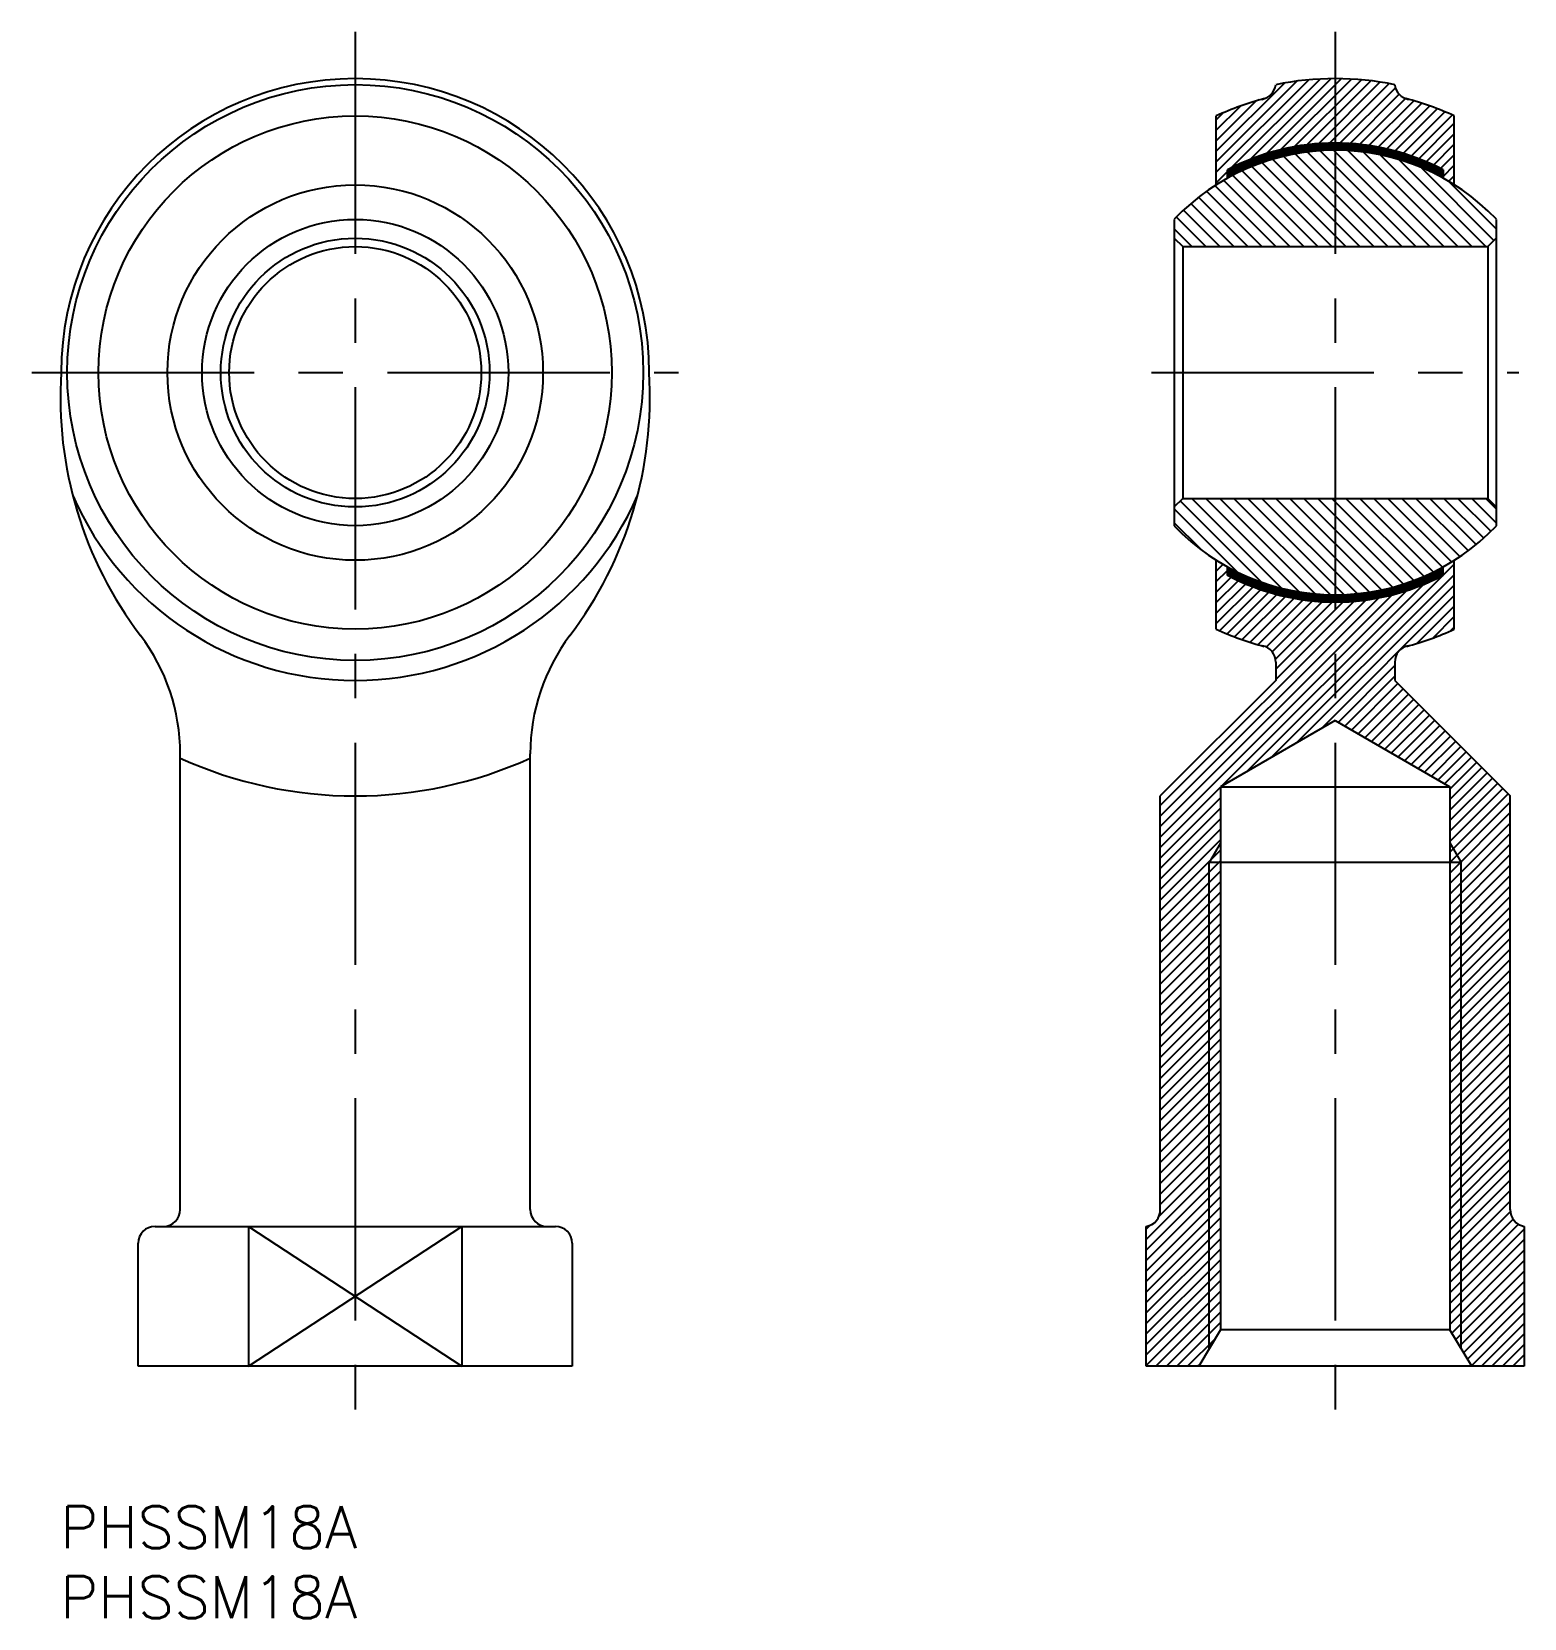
# Model space of a CAD drawing. Extents: x -2 to 105, y -8 to 105.
import ezdxf

# ---------------------------------------------------------------- set-up
doc = ezdxf.new("R2010")
doc.units = 0
doc.header["$LTSCALE"] = 0.5
doc.linetypes.add('CENTER', pattern=[50.8, 31.75, -6.35, 6.35, -6.35])
for name, color, linetype in [('MSM_CENTER', 1, 'CENTER'), ('MSM_CONTINUOUS', 7, 'CONTINUOUS'), ('MSM_NARROW', 5, 'CONTINUOUS'), ('MSM_PART_NUMBER', 7, 'CONTINUOUS')]:
    doc.layers.add(name, color=color, linetype=linetype)
doc.styles.get("Standard").update_dxf_attribs({"font": 'txt.shx', "height": 3, "bigfont": 'bigfont.shx'})

msp = doc.modelspace()

# ---------------------------------------------------------------- linework, layer by layer
at = {"layer": 'MSM_CENTER'}
for p, q in [((21.06, 105.35), (21.06, 6.65)), ((91.06, 105.35), (91.06, 6.65)), ((-2.04, 81), (44.16, 81)), ((77.93, 81), (104.18, 81))]:
    msp.add_line(p, q, dxfattribs=at)
at = {"layer": 'MSM_CONTINUOUS'}
for p, q in [((85.61, 100.5), (85.62, 100.5)), ((82.56, 94.41), (82.56, 99.33)), ((99.56, 94.41), (99.56, 99.33)), ((83.36, 95.48), (83.36, 94.88)), ((98.76, 95.48), (98.76, 94.88)), ((79.56, 91.94), (79.56, 70.06)), ((102.56, 91.94), (102.56, 70.06)), ((79.56, 90.6), (80.16, 90)), ((80.16, 90), (101.96, 90)), ((80.16, 90), (80.16, 72)), ((102.56, 90.6), (101.96, 90)), ((101.96, 90), (101.96, 72)), ((79.56, 71.4), (80.16, 72)), ((80.16, 72), (101.96, 72)), ((102.56, 71.4), (101.96, 72)), ((82.56, 62.67), (82.56, 67.59)), ((83.36, 66.52), (83.36, 67.12)), ((98.76, 66.52), (98.76, 67.12)), ((99.56, 62.67), (99.56, 67.59)), ((86.81, 60.3), (86.81, 59)), ((95.31, 60.3), (95.31, 59)), ((86.81, 59), (78.56, 50.75)), ((95.31, 59), (103.56, 50.75)), ((91.06, 56.13), (82.87, 51.4)), ((91.06, 56.13), (99.24, 51.4)), ((8.56, 21.2), (8.56, 53.76)), ((33.56, 21.2), (33.56, 53.76)), ((82.87, 51.4), (99.24, 51.4)), ((82.87, 51.4), (82.87, 12.6)), ((99.24, 51.4), (99.24, 12.6)), ((78.56, 21.17), (78.56, 50.75)), ((103.56, 21.17), (103.56, 50.75)), ((100.06, 46), (82.06, 46)), ((6.76, 20), (7.36, 20)), ((7.36, 20), (35.36, 20)), ((13.44, 20), (13.44, 10)), ((28.67, 20), (28.67, 10)), ((77.56, 10), (77.56, 20)), ((104.56, 20), (104.56, 10)), ((5.56, 10), (5.56, 18.8)), ((36.56, 18.8), (36.56, 10)), ((82.87, 12.6), (81.31, 10)), ((99.24, 12.6), (82.87, 12.6)), ((100.81, 10), (99.24, 12.6)), ((36.56, 10), (5.56, 10)), ((104.56, 10), (77.56, 10))]:
    msp.add_line(p, q, dxfattribs=at)
for radius in [20.57, 18.33, 13.41, 10.94, 9.6, 9]:
    msp.add_circle((21.06, 81), radius, dxfattribs=at)
for centre, radius, start, end in [((21.06, 81), 21, 0, 180), ((85.61, 101.7), 1.2, 280.193, 353.563), ((91.06, 81), 21, 78.3238, 101.6762), ((96.5, 101.7), 1.2, 186.437, 259.807), ((91.06, 81), 20.21, 104.4616, 114.8748), ((91.06, 81), 20.21, 65.1252, 75.5384), ((91.06, 81), 15.88, 43.5803, 136.4197), ((91.06, 81), 16.4, 61.9974, 118.0026), ((28.18, 79.22), 28.18, 176.3867, 217.1408), ((13.93, 79.22), 28.18, 322.8592, 3.6133), ((21.06, 81), 22, 203.5265, 336.4735), ((91.06, 81), 15.88, 223.5803, 316.4197), ((91.06, 81), 16.4, 241.9974, 298.0026), ((91.06, 81), 20.21, 245.1252, 255.4422), ((91.06, 81), 20.21, 284.5578, 294.8748), ((-5.44, 53.76), 14, 0, 37.1408), ((47.56, 53.76), 14, 142.8592, 180), ((85.61, 60.3), 1.2, 0, 78.4934), ((96.51, 60.3), 1.2, 101.5066, 180), ((21.06, 81), 30.25, 245.5925, 294.4075), ((7.36, 21.2), 1.2, 270, 0), ((34.76, 21.2), 1.2, 180, 270), ((77.36, 21.18), 1.2, 279.5884, 0.8005), ((104.76, 21.18), 1.2, 179.1995, 260.4116), ((6.76, 18.8), 1.2, 90, 180), ((35.36, 18.8), 1.2, 0, 90)]:
    msp.add_arc(centre, radius, start, end, dxfattribs=at)
at = {"layer": 'MSM_NARROW'}
for p, q in [((82.56, 95.31), (89.16, 101.91)), ((82.56, 96.06), (88.31, 101.81)), ((82.56, 96.81), (87.43, 101.68)), ((83.6, 95.6), (89.97, 101.97)), ((84.98, 96.23), (90.74, 101.99)), ((86.15, 96.65), (91.5, 102)), ((87.18, 96.93), (92.22, 101.97)), ((88.14, 97.14), (92.92, 101.92)), ((89.02, 97.27), (93.6, 101.85)), ((89.85, 97.35), (94.25, 101.75)), ((90.64, 97.39), (94.9, 101.65)), ((91.39, 97.39), (95.35, 101.35)), ((82.56, 97.56), (85.39, 100.39)), ((82.56, 98.31), (84.29, 100.04)), ((92.11, 97.36), (95.63, 100.88)), ((92.8, 97.3), (96.08, 100.58)), ((93.46, 97.21), (96.66, 100.41)), ((94.11, 97.11), (97.24, 100.24)), ((94.73, 96.98), (97.8, 100.05)), ((95.33, 96.83), (98.34, 99.84)), ((82.56, 99.06), (83.05, 99.55)), ((95.91, 96.66), (98.88, 99.63)), ((96.47, 96.47), (99.4, 99.4)), ((97.02, 96.27), (99.56, 98.81)), ((97.55, 96.05), (99.56, 98.06)), ((85.38, 95.82), (85.38, 96.38)), ((85.49, 95.86), (85.49, 96.42)), ((85.6, 95.9), (85.6, 96.46)), ((85.7, 95.94), (85.7, 96.49)), ((85.81, 95.97), (85.81, 96.53)), ((85.91, 96.01), (85.91, 96.57)), ((86.02, 96.05), (86.02, 96.6)), ((86.13, 96.09), (86.13, 96.64)), ((86.23, 96.12), (86.23, 96.67)), ((86.34, 96.15), (86.34, 96.7)), ((86.44, 96.18), (86.44, 96.73)), ((86.55, 96.21), (86.55, 96.76)), ((86.66, 96.24), (86.66, 96.79)), ((86.76, 96.28), (86.76, 96.82)), ((86.87, 96.31), (86.87, 96.85)), ((86.97, 96.34), (86.97, 96.88)), ((87.08, 96.37), (87.08, 96.91)), ((87.19, 96.39), (87.19, 96.93)), ((87.29, 96.42), (87.29, 96.96)), ((93.82, 90), (87.38, 96.44)), ((87.4, 96.44), (87.4, 96.98)), ((87.5, 96.46), (87.5, 97)), ((87.61, 96.49), (87.61, 97.03)), ((87.72, 96.51), (87.72, 97.05)), ((87.82, 96.54), (87.82, 97.07)), ((87.93, 96.56), (87.93, 97.1)), ((88.03, 96.58), (88.03, 97.12)), ((88.14, 96.6), (88.14, 97.14)), ((94.82, 90), (88.2, 96.62)), ((88.25, 96.62), (88.25, 97.15)), ((88.35, 96.64), (88.35, 97.17)), ((88.46, 96.65), (88.46, 97.19)), ((88.57, 96.67), (88.57, 97.2)), ((88.67, 96.69), (88.67, 97.22)), ((88.78, 96.7), (88.78, 97.23)), ((88.88, 96.72), (88.88, 97.25)), ((88.99, 96.74), (88.99, 97.27)), ((95.82, 90), (89.07, 96.75)), ((89.1, 96.75), (89.1, 97.28)), ((89.2, 96.76), (89.2, 97.29)), ((89.31, 96.77), (89.31, 97.3)), ((89.41, 96.78), (89.41, 97.31)), ((89.52, 96.79), (89.52, 97.32)), ((89.63, 96.8), (89.63, 97.33)), ((89.73, 96.81), (89.73, 97.34)), ((89.84, 96.82), (89.84, 97.35)), ((89.94, 96.83), (89.94, 97.36)), ((96.82, 90), (89.98, 96.84)), ((90.05, 96.84), (90.05, 97.37)), ((90.16, 96.85), (90.16, 97.37)), ((90.26, 96.85), (90.26, 97.38)), ((90.37, 96.85), (90.37, 97.38)), ((90.47, 96.86), (90.47, 97.38)), ((90.58, 96.86), (90.58, 97.39)), ((90.69, 96.86), (90.69, 97.39)), ((90.79, 96.87), (90.79, 97.39)), ((90.9, 96.87), (90.9, 97.4)), ((97.82, 90), (90.95, 96.87)), ((91, 96.87), (91, 97.4)), ((91.11, 96.87), (91.11, 97.4)), ((91.22, 96.87), (91.22, 97.4)), ((91.32, 96.87), (91.32, 97.39)), ((91.43, 96.86), (91.43, 97.39)), ((91.53, 96.86), (91.53, 97.39)), ((91.64, 96.86), (91.64, 97.38)), ((91.75, 96.85), (91.75, 97.38)), ((91.85, 96.85), (91.85, 97.38)), ((91.96, 96.85), (91.96, 97.37)), ((98.82, 90), (91.98, 96.85)), ((92.07, 96.84), (92.07, 97.37)), ((92.17, 96.83), (92.17, 97.36)), ((92.28, 96.82), (92.28, 97.35)), ((92.38, 96.81), (92.38, 97.34)), ((92.49, 96.8), (92.49, 97.33)), ((92.6, 96.79), (92.6, 97.32)), ((92.7, 96.78), (92.7, 97.31)), ((92.81, 96.77), (92.81, 97.3)), ((92.91, 96.76), (92.91, 97.29)), ((93.02, 96.75), (93.02, 97.28)), ((99.82, 90), (93.08, 96.74)), ((93.13, 96.74), (93.13, 97.27)), ((93.23, 96.72), (93.23, 97.25)), ((93.34, 96.7), (93.34, 97.23)), ((93.44, 96.69), (93.44, 97.22)), ((93.55, 96.67), (93.55, 97.2)), ((93.66, 96.65), (93.66, 97.19)), ((93.76, 96.64), (93.76, 97.17)), ((93.87, 96.62), (93.87, 97.15)), ((93.97, 96.6), (93.97, 97.14)), ((94.08, 96.58), (94.08, 97.12)), ((94.19, 96.56), (94.19, 97.09)), ((94.29, 96.54), (94.29, 97.07)), ((100.82, 90), (94.29, 96.54)), ((94.4, 96.51), (94.4, 97.05)), ((94.5, 96.49), (94.5, 97.03)), ((94.61, 96.46), (94.61, 97)), ((94.72, 96.44), (94.72, 96.98)), ((94.82, 96.42), (94.82, 96.96)), ((94.93, 96.39), (94.93, 96.93)), ((95.04, 96.37), (95.04, 96.91)), ((95.14, 96.34), (95.14, 96.88)), ((95.25, 96.31), (95.25, 96.85)), ((95.35, 96.27), (95.35, 96.82)), ((95.46, 96.24), (95.46, 96.79)), ((95.57, 96.21), (95.57, 96.76)), ((95.67, 96.18), (95.67, 96.73)), ((95.78, 96.15), (95.78, 96.7)), ((95.88, 96.12), (95.88, 96.67)), ((95.99, 96.09), (95.99, 96.64)), ((96.1, 96.05), (96.1, 96.6)), ((96.2, 96.01), (96.2, 96.57)), ((96.31, 95.97), (96.31, 96.53)), ((96.41, 95.94), (96.41, 96.49)), ((96.52, 95.9), (96.52, 96.46)), ((96.63, 95.86), (96.63, 96.42)), ((96.73, 95.82), (96.73, 96.38)), ((98.07, 95.82), (99.56, 97.31)), ((98.57, 95.57), (99.56, 96.56)), ((82.56, 94.56), (83.36, 95.36)), ((83.37, 94.89), (83.37, 95.49)), ((83.47, 94.94), (83.47, 95.54)), ((83.58, 95), (83.58, 95.59)), ((83.69, 95.05), (83.69, 95.64)), ((83.79, 95.11), (83.79, 95.7)), ((83.9, 95.16), (83.9, 95.75)), ((84, 95.22), (84, 95.8)), ((84.11, 95.27), (84.11, 95.85)), ((84.22, 95.32), (84.22, 95.9)), ((84.32, 95.37), (84.32, 95.95)), ((89.82, 90), (84.41, 95.41)), ((84.43, 95.42), (84.43, 96)), ((84.53, 95.47), (84.53, 96.04)), ((84.64, 95.51), (84.64, 96.09)), ((84.75, 95.56), (84.75, 96.13)), ((84.85, 95.61), (84.85, 96.17)), ((84.96, 95.65), (84.96, 96.22)), ((85.06, 95.7), (85.06, 96.26)), ((90.82, 90), (85.11, 95.71)), ((85.17, 95.74), (85.17, 96.31)), ((85.28, 95.78), (85.28, 96.35)), ((91.82, 90), (85.83, 95.99)), ((92.82, 90), (86.59, 96.23)), ((101.82, 90), (95.63, 96.2)), ((96.84, 95.78), (96.84, 96.34)), ((96.94, 95.74), (96.94, 96.31)), ((97.05, 95.7), (97.05, 96.26)), ((97.16, 95.65), (97.16, 96.22)), ((102.39, 90.43), (97.19, 95.64)), ((97.26, 95.6), (97.26, 96.17)), ((97.37, 95.56), (97.37, 96.13)), ((97.47, 95.51), (97.47, 96.08)), ((97.58, 95.46), (97.58, 96.04)), ((97.69, 95.42), (97.69, 95.99)), ((97.79, 95.37), (97.79, 95.95)), ((97.9, 95.32), (97.9, 95.9)), ((98, 95.27), (98, 95.85)), ((98.11, 95.21), (98.11, 95.8)), ((98.22, 95.16), (98.22, 95.75)), ((98.32, 95.11), (98.32, 95.69)), ((98.43, 95.05), (98.43, 95.64)), ((98.54, 95), (98.54, 95.59)), ((98.64, 94.94), (98.64, 95.54)), ((98.75, 94.89), (98.75, 95.48)), ((98.76, 95.01), (99.56, 95.81)), ((86.82, 90), (82.47, 94.35)), ((87.82, 90), (83.1, 94.73)), ((88.82, 90), (83.74, 95.08)), ((99.15, 94.65), (99.56, 95.06)), ((102.56, 91.27), (99.21, 94.61)), ((83.82, 90), (80.75, 93.07)), ((84.82, 90), (81.3, 93.52)), ((85.82, 90), (81.87, 93.95)), ((81.82, 90), (79.72, 92.1)), ((82.82, 90), (80.22, 92.6)), ((80.82, 90), (79.56, 91.27)), ((85.79, 66.03), (79.99, 71.83)), ((87.22, 65.6), (80.82, 72)), ((88.48, 65.34), (81.82, 72)), ((89.62, 65.2), (82.82, 72)), ((90.69, 65.14), (83.82, 72)), ((91.68, 65.14), (84.82, 72)), ((92.61, 65.21), (85.82, 72)), ((93.5, 65.32), (86.82, 72)), ((94.35, 65.48), (87.82, 72)), ((95.15, 65.67), (88.82, 72)), ((95.93, 65.89), (89.82, 72)), ((96.67, 66.15), (90.82, 72)), ((97.38, 66.45), (91.82, 72)), ((98.06, 66.76), (92.82, 72)), ((98.72, 67.1), (93.82, 72)), ((99.35, 67.47), (94.82, 72)), ((99.96, 67.86), (95.82, 72)), ((100.54, 68.28), (96.82, 72)), ((101.11, 68.71), (97.82, 72)), ((101.64, 69.18), (98.82, 72)), ((102.16, 69.66), (99.82, 72)), ((102.56, 70.27), (100.82, 72)), ((102.56, 71.27), (101.82, 72)), ((84.07, 66.75), (79.56, 71.27)), ((81.45, 68.37), (79.56, 70.27)), ((82.56, 67.56), (82.58, 67.58)), ((82.56, 66.81), (83.05, 67.3)), ((83.37, 66.51), (83.37, 67.11)), ((83.47, 66.46), (83.47, 67.06)), ((83.58, 66.41), (83.58, 67)), ((83.69, 66.36), (83.69, 66.95)), ((83.79, 66.3), (83.79, 66.89)), ((84.72, 52.47), (99.56, 67.31)), ((98.32, 66.31), (98.32, 66.89)), ((98.43, 66.36), (98.43, 66.95)), ((98.54, 66.41), (98.54, 67)), ((98.64, 66.46), (98.64, 67.06)), ((98.75, 66.52), (98.75, 67.11)), ((82.56, 66.06), (83.36, 66.86)), ((82.56, 65.31), (83.63, 66.38)), ((82.56, 64.56), (84.14, 66.14)), ((82.56, 63.81), (84.66, 65.91)), ((82.94, 51.44), (97.36, 65.86)), ((83.9, 66.25), (83.9, 66.84)), ((84, 66.2), (84, 66.78)), ((84.11, 66.15), (84.11, 66.73)), ((84.22, 66.1), (84.22, 66.68)), ((84.32, 66.05), (84.32, 66.63)), ((84.43, 66), (84.43, 66.58)), ((84.53, 65.96), (84.53, 66.53)), ((84.64, 65.91), (84.64, 66.49)), ((84.75, 65.87), (84.75, 66.44)), ((84.85, 65.83), (84.85, 66.39)), ((84.96, 65.78), (84.96, 66.35)), ((85.06, 65.74), (85.06, 66.3)), ((85.17, 65.69), (85.17, 66.26)), ((85.28, 65.65), (85.28, 66.22)), ((85.38, 65.62), (85.38, 66.18)), ((85.49, 65.58), (85.49, 66.14)), ((85.6, 65.54), (85.6, 66.1)), ((85.7, 65.51), (85.7, 66.06)), ((85.81, 65.47), (85.81, 66.03)), ((85.91, 65.43), (85.91, 65.99)), ((86.02, 65.4), (86.02, 65.95)), ((86.13, 65.36), (86.13, 65.91)), ((86.23, 65.33), (86.23, 65.88)), ((86.34, 65.3), (86.34, 65.85)), ((86.44, 65.27), (86.44, 65.82)), ((86.49, 53.49), (99.56, 66.56)), ((86.55, 65.24), (86.55, 65.79)), ((86.66, 65.21), (86.66, 65.76)), ((88.27, 54.52), (99.56, 65.81)), ((95.46, 65.21), (95.46, 65.76)), ((95.57, 65.24), (95.57, 65.79)), ((95.67, 65.27), (95.67, 65.82)), ((95.78, 65.3), (95.78, 65.85)), ((95.88, 65.33), (95.88, 65.88)), ((95.99, 65.36), (95.99, 65.91)), ((96.1, 65.4), (96.1, 65.95)), ((96.2, 65.43), (96.2, 65.99)), ((96.31, 65.47), (96.31, 66.03)), ((96.41, 65.51), (96.41, 66.06)), ((96.52, 65.54), (96.52, 66.1)), ((96.63, 65.58), (96.63, 66.14)), ((96.73, 65.62), (96.73, 66.18)), ((96.84, 65.66), (96.84, 66.22)), ((96.94, 65.69), (96.94, 66.26)), ((97.05, 65.74), (97.05, 66.3)), ((97.16, 65.78), (97.16, 66.35)), ((97.26, 65.83), (97.26, 66.4)), ((97.37, 65.87), (97.37, 66.44)), ((97.47, 65.92), (97.47, 66.49)), ((97.58, 65.96), (97.58, 66.54)), ((97.69, 66.01), (97.69, 66.58)), ((97.79, 66.05), (97.79, 66.63)), ((97.9, 66.1), (97.9, 66.68)), ((98, 66.15), (98, 66.73)), ((98.11, 66.2), (98.11, 66.79)), ((98.22, 66.25), (98.22, 66.84)), ((78.56, 47.81), (96.17, 65.42)), ((78.56, 48.56), (95.11, 65.11)), ((78.56, 49.31), (94.14, 64.89)), ((78.56, 50.06), (93.25, 64.75)), ((82.56, 63.06), (85.19, 65.69)), ((82.81, 62.56), (85.74, 65.49)), ((83.33, 62.33), (86.31, 65.31)), ((83.87, 62.12), (86.89, 65.14)), ((84.42, 61.92), (87.5, 65)), ((84.98, 61.73), (88.12, 64.87)), ((85.56, 61.56), (88.77, 64.77)), ((86.13, 61.38), (89.44, 64.69)), ((86.54, 61.04), (90.13, 64.63)), ((86.76, 65.18), (86.76, 65.72)), ((86.81, 59.06), (92.41, 64.66)), ((86.87, 65.15), (86.87, 65.69)), ((86.97, 65.12), (86.97, 65.66)), ((87.08, 65.09), (87.08, 65.63)), ((87.19, 65.07), (87.19, 65.61)), ((87.29, 65.04), (87.29, 65.58)), ((87.4, 65.02), (87.4, 65.56)), ((87.5, 65), (87.5, 65.54)), ((87.61, 64.97), (87.61, 65.51)), ((87.72, 64.95), (87.72, 65.49)), ((87.82, 64.93), (87.82, 65.46)), ((87.93, 64.9), (87.93, 65.44)), ((88.03, 64.88), (88.03, 65.42)), ((88.14, 64.86), (88.14, 65.4)), ((88.25, 64.85), (88.25, 65.38)), ((88.35, 64.83), (88.35, 65.36)), ((88.46, 64.81), (88.46, 65.35)), ((88.57, 64.8), (88.57, 65.33)), ((88.67, 64.78), (88.67, 65.31)), ((88.78, 64.77), (88.78, 65.3)), ((88.88, 64.75), (88.88, 65.28)), ((88.99, 64.73), (88.99, 65.26)), ((89.1, 64.72), (89.1, 65.25)), ((89.2, 64.71), (89.2, 65.24)), ((89.31, 64.7), (89.31, 65.23)), ((89.41, 64.69), (89.41, 65.22)), ((89.52, 64.68), (89.52, 65.21)), ((89.63, 64.67), (89.63, 65.2)), ((89.73, 64.66), (89.73, 65.19)), ((89.84, 64.65), (89.84, 65.18)), ((89.94, 64.64), (89.94, 65.17)), ((90.04, 55.54), (99.56, 65.06)), ((90.05, 64.63), (90.05, 65.16)), ((90.16, 64.63), (90.16, 65.15)), ((90.26, 64.62), (90.26, 65.15)), ((90.37, 64.62), (90.37, 65.15)), ((90.47, 64.62), (90.47, 65.14)), ((90.58, 64.61), (90.58, 65.14)), ((90.69, 64.61), (90.69, 65.14)), ((90.79, 64.61), (90.79, 65.13)), ((90.9, 64.6), (90.9, 65.13)), ((91, 64.6), (91, 65.13)), ((91.11, 64.6), (91.11, 65.13)), ((91.22, 64.6), (91.22, 65.13)), ((91.32, 64.61), (91.32, 65.13)), ((91.43, 64.61), (91.43, 65.14)), ((91.53, 64.61), (91.53, 65.14)), ((91.64, 64.62), (91.64, 65.14)), ((91.75, 64.62), (91.75, 65.15)), ((91.85, 64.62), (91.85, 65.15)), ((91.96, 64.63), (91.96, 65.15)), ((92.07, 64.63), (92.07, 65.16)), ((92.17, 64.64), (92.17, 65.17)), ((92.28, 64.65), (92.28, 65.18)), ((92.38, 64.66), (92.38, 65.19)), ((92.49, 64.67), (92.49, 65.2)), ((92.6, 64.68), (92.6, 65.21)), ((92.7, 64.69), (92.7, 65.22)), ((92.81, 64.7), (92.81, 65.23)), ((92.91, 64.71), (92.91, 65.24)), ((93.02, 64.72), (93.02, 65.25)), ((93.13, 64.73), (93.13, 65.26)), ((93.23, 64.75), (93.23, 65.28)), ((93.34, 64.77), (93.34, 65.3)), ((93.44, 64.78), (93.44, 65.31)), ((93.55, 64.8), (93.55, 65.33)), ((93.66, 64.81), (93.66, 65.35)), ((93.76, 64.83), (93.76, 65.36)), ((93.87, 64.85), (93.87, 65.38)), ((93.97, 64.86), (93.97, 65.4)), ((94.08, 64.88), (94.08, 65.42)), ((94.19, 64.91), (94.19, 65.44)), ((94.29, 64.93), (94.29, 65.46)), ((94.4, 64.95), (94.4, 65.49)), ((94.5, 64.97), (94.5, 65.51)), ((94.61, 65), (94.61, 65.54)), ((94.72, 65.02), (94.72, 65.56)), ((94.82, 65.04), (94.82, 65.58)), ((94.93, 65.07), (94.93, 65.61)), ((95.04, 65.09), (95.04, 65.63)), ((95.14, 65.12), (95.14, 65.66)), ((95.25, 65.15), (95.25, 65.69)), ((95.35, 65.18), (95.35, 65.73)), ((86.78, 60.53), (90.86, 64.61)), ((86.81, 59.81), (91.61, 64.61)), ((96.91, 61.66), (99.56, 64.31)), ((98.04, 62.04), (99.56, 63.56)), ((99.31, 62.56), (99.56, 62.81)), ((91.26, 56.01), (95.31, 60.06)), ((91.74, 55.74), (95.31, 59.31)), ((92.21, 55.46), (95.53, 58.78)), ((92.69, 55.19), (95.9, 58.4)), ((93.16, 54.91), (96.28, 58.03)), ((93.64, 54.64), (96.65, 57.65)), ((94.11, 54.36), (97.03, 57.28)), ((94.59, 54.09), (97.4, 56.9)), ((95.06, 53.81), (97.78, 56.53)), ((95.54, 53.54), (98.15, 56.15)), ((96.01, 53.26), (98.53, 55.78)), ((96.49, 52.99), (98.9, 55.4)), ((96.97, 52.72), (99.28, 55.03)), ((97.44, 52.44), (99.65, 54.65)), ((97.92, 52.17), (100.03, 54.28)), ((98.39, 51.89), (100.4, 53.9)), ((98.87, 51.62), (100.78, 53.53)), ((99.24, 51.24), (101.15, 53.15)), ((99.24, 50.49), (101.53, 52.78)), ((99.24, 49.74), (101.9, 52.4)), ((78.56, 47.06), (82.87, 51.37)), ((99.24, 48.99), (102.28, 52.03)), ((99.24, 48.24), (102.65, 51.65)), ((99.24, 47.49), (103.03, 51.28)), ((78.56, 46.31), (82.87, 50.62)), ((99.24, 46.74), (103.4, 50.9)), ((99.24, 45.99), (103.56, 50.31)), ((78.56, 45.56), (82.87, 49.87)), ((78.56, 44.81), (82.87, 49.12)), ((99.24, 45.24), (103.56, 49.56)), ((99.24, 44.49), (103.56, 48.81)), ((78.56, 44.06), (82.87, 48.37)), ((78.56, 43.31), (82.87, 47.62)), ((99.24, 43.74), (103.56, 48.06)), ((78.56, 42.56), (82.87, 46.87)), ((82.87, 47.41), (82.06, 46)), ((99.24, 47.41), (100.06, 46)), ((99.24, 42.99), (103.56, 47.31)), ((99.24, 42.24), (103.56, 46.56)), ((78.56, 41.81), (82.87, 46.12)), ((78.56, 41.06), (82.87, 45.37)), ((82.06, 11.25), (82.06, 46)), ((99.24, 41.49), (103.56, 45.81)), ((100.06, 11.25), (100.06, 46)), ((78.56, 40.31), (82.87, 44.62)), ((99.24, 40.74), (103.56, 45.06)), ((99.24, 39.99), (103.56, 44.31)), ((78.56, 39.56), (82.87, 43.87)), ((78.56, 38.81), (82.87, 43.12)), ((99.24, 39.24), (103.56, 43.56)), ((78.56, 38.06), (82.87, 42.37)), ((99.24, 38.49), (103.56, 42.81)), ((99.24, 37.74), (103.56, 42.06)), ((78.56, 37.31), (82.87, 41.62)), ((78.56, 36.56), (82.87, 40.87)), ((99.24, 36.99), (103.56, 41.31)), ((78.56, 35.81), (82.87, 40.12)), ((99.24, 36.24), (103.56, 40.56)), ((99.24, 35.49), (103.56, 39.81)), ((78.56, 35.06), (82.87, 39.37)), ((78.56, 34.31), (82.87, 38.62)), ((99.24, 34.74), (103.56, 39.06)), ((78.56, 33.56), (82.87, 37.87)), ((99.24, 33.99), (103.56, 38.31)), ((99.24, 33.24), (103.56, 37.56)), ((78.56, 32.81), (82.87, 37.12)), ((78.56, 32.06), (82.87, 36.37)), ((99.24, 32.49), (103.56, 36.81)), ((78.56, 31.31), (82.87, 35.62)), ((99.24, 31.74), (103.56, 36.06)), ((99.24, 30.99), (103.56, 35.31)), ((78.56, 30.56), (82.87, 34.87)), ((78.56, 29.81), (82.87, 34.12)), ((99.24, 30.24), (103.56, 34.56)), ((78.56, 29.06), (82.87, 33.37)), ((99.24, 29.49), (103.56, 33.81)), ((99.24, 28.74), (103.56, 33.06)), ((78.56, 28.31), (82.87, 32.62)), ((78.56, 27.56), (82.87, 31.87)), ((99.24, 27.99), (103.56, 32.31)), ((78.56, 26.81), (82.87, 31.12)), ((99.24, 27.24), (103.56, 31.56)), ((99.24, 26.49), (103.56, 30.81)), ((78.56, 26.06), (82.87, 30.37)), ((78.56, 25.31), (82.87, 29.62)), ((99.24, 25.74), (103.56, 30.06)), ((78.56, 24.56), (82.87, 28.87)), ((99.24, 24.99), (103.56, 29.31)), ((99.24, 24.24), (103.56, 28.56)), ((78.56, 23.81), (82.87, 28.12)), ((78.56, 23.06), (82.87, 27.37)), ((99.24, 23.49), (103.56, 27.81)), ((78.56, 22.31), (82.87, 26.62)), ((99.24, 22.74), (103.56, 27.06)), ((99.24, 21.99), (103.56, 26.31)), ((78.46, 20.71), (82.87, 25.12)), ((78.56, 21.56), (82.87, 25.87)), ((99.24, 21.24), (103.56, 25.56)), ((77.56, 19.06), (82.87, 24.37)), ((99.24, 20.49), (103.56, 24.81)), ((99.24, 19.74), (103.56, 24.06)), ((77.56, 18.31), (82.87, 23.62)), ((77.56, 17.56), (82.87, 22.87)), ((99.24, 18.99), (103.56, 23.31)), ((77.56, 16.81), (82.87, 22.12)), ((99.24, 18.24), (103.56, 22.56)), ((99.24, 17.49), (103.56, 21.81)), ((77.56, 16.06), (82.87, 21.37)), ((77.56, 15.31), (82.87, 20.62)), ((99.24, 16.74), (103.57, 21.07)), ((99.24, 15.99), (103.76, 20.51)), ((13.44, 10), (28.67, 20)), ((13.44, 20), (28.67, 10)), ((77.56, 19.81), (77.84, 20.09)), ((77.56, 14.56), (82.87, 19.87)), ((99.24, 15.24), (104.15, 20.15)), ((99.24, 14.49), (104.56, 19.81)), ((77.56, 13.81), (82.87, 19.12)), ((77.56, 13.06), (82.87, 18.37)), ((99.24, 13.74), (104.56, 19.06)), ((99.24, 12.99), (104.56, 18.31)), ((77.56, 12.31), (82.87, 17.62)), ((99.38, 12.38), (104.56, 17.56)), ((77.56, 11.56), (82.87, 16.87)), ((77.56, 10.81), (82.87, 16.12)), ((99.66, 11.91), (104.56, 16.81)), ((99.94, 11.44), (104.56, 16.06)), ((77.56, 10.06), (82.87, 15.37)), ((100.22, 10.97), (104.56, 15.31)), ((78.25, 10), (82.87, 14.62)), ((79, 10), (82.87, 13.87)), ((100.5, 10.5), (104.56, 14.56)), ((100.78, 10.03), (104.56, 13.81)), ((79.75, 10), (82.87, 13.12)), ((101.5, 10), (104.56, 13.06)), ((80.5, 10), (82.52, 12.02)), ((102.25, 10), (104.56, 12.31)), ((103, 10), (104.56, 11.56)), ((103.75, 10), (104.56, 10.81)), ((81.25, 10), (81.39, 10.14)), ((104.5, 10), (104.56, 10.06))]:
    msp.add_line(p, q, dxfattribs=at)

# ---------------------------------------------------------------- texts
at = {"layer": 'MSM_PART_NUMBER'}
for p in [(0, -3), (0, -8)]:
    msp.add_text('PHSSM18A', height=3, dxfattribs=at).set_placement(p)

doc.saveas('drawing.dxf')
